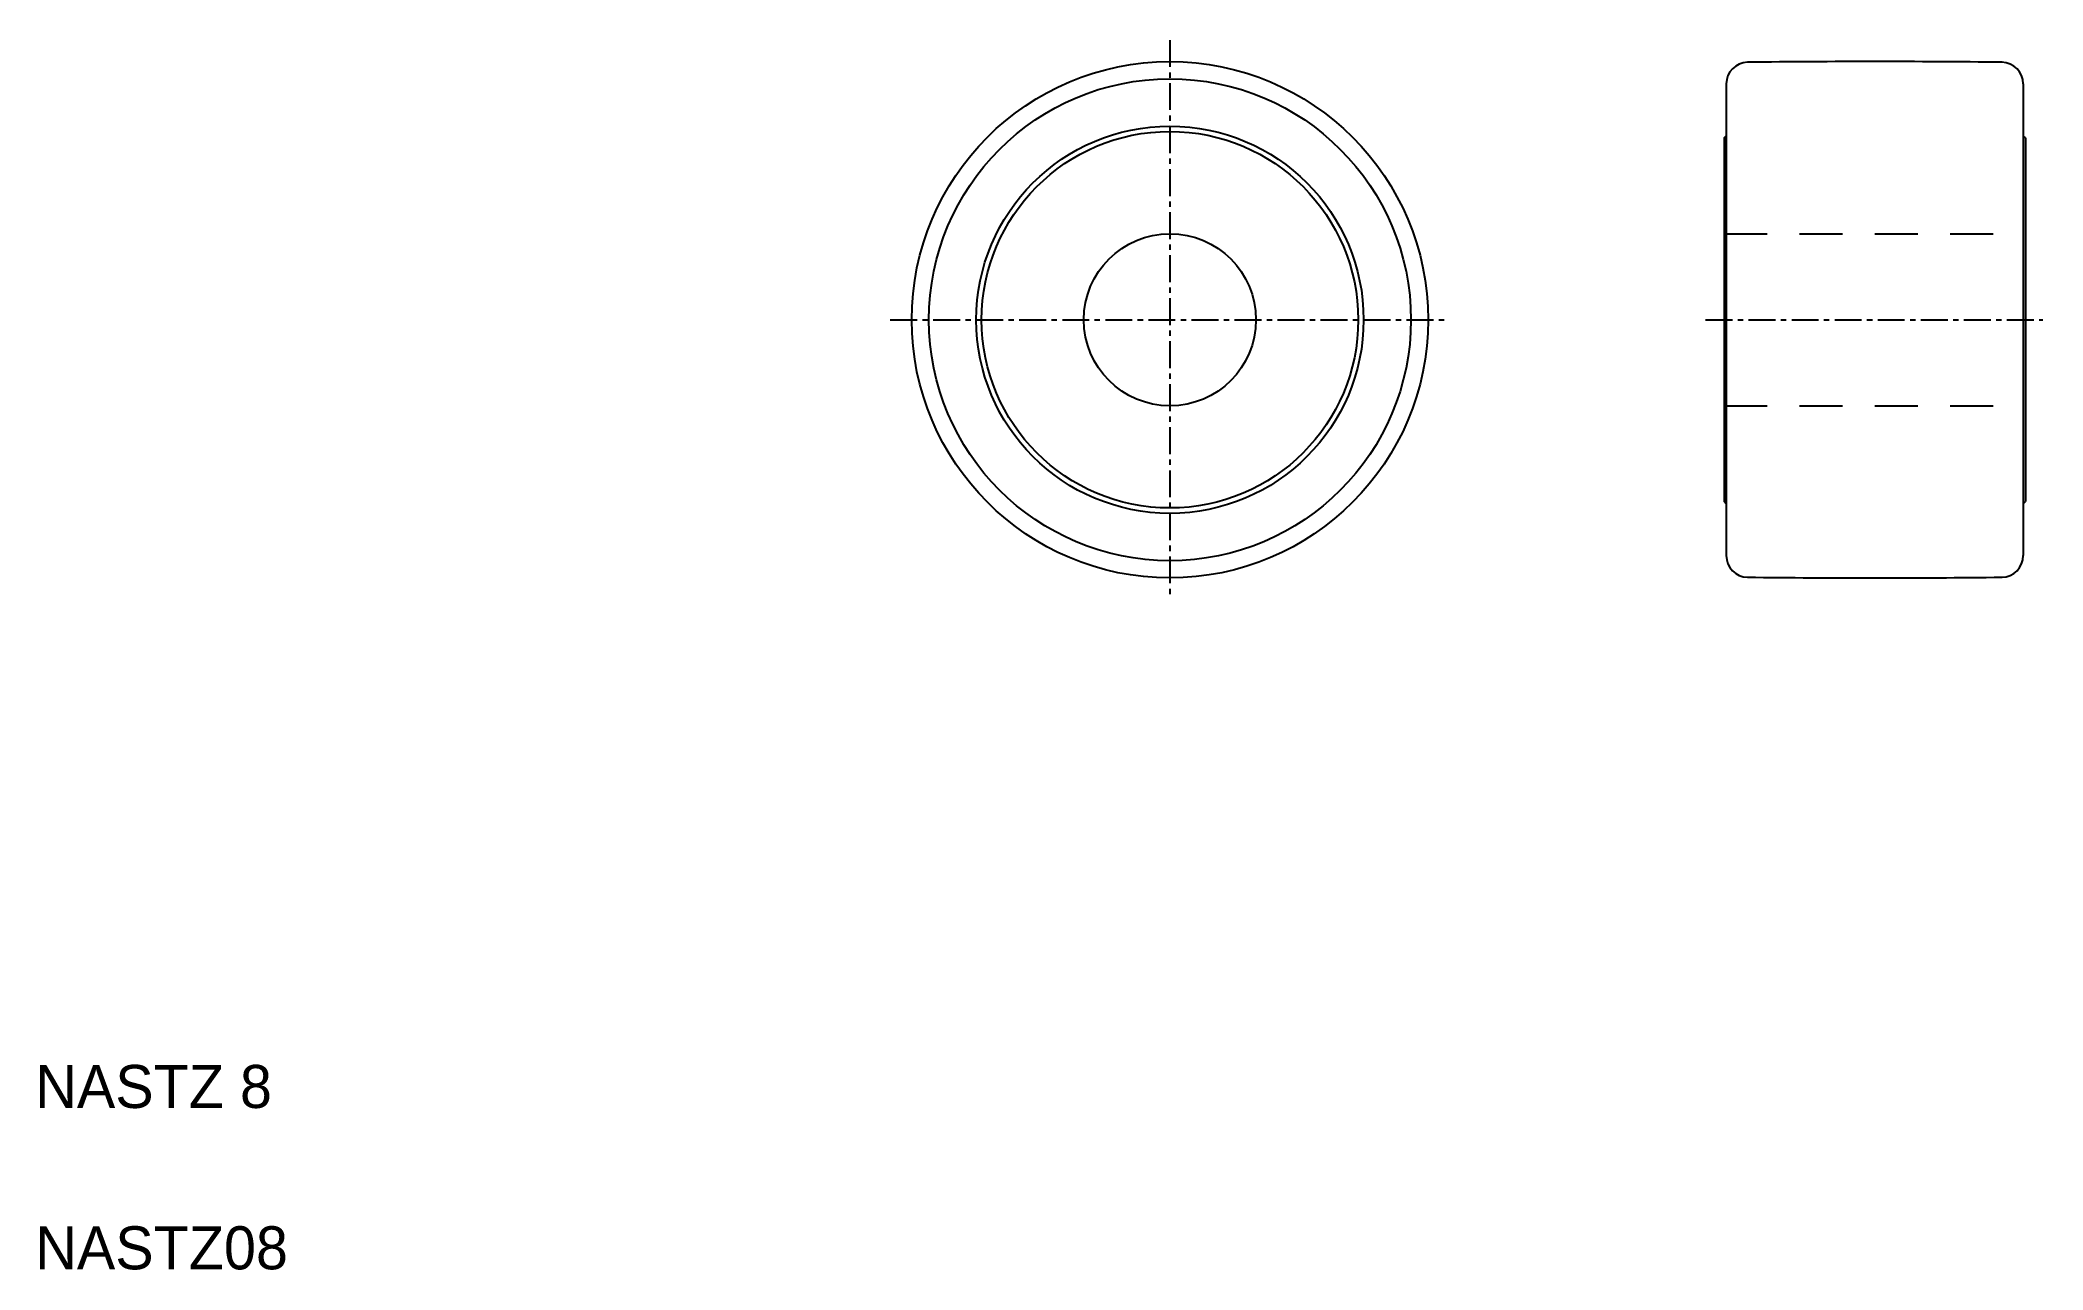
# Model space of a CAD drawing. Extents: x 112.5 to 205.6, y 81.9 to 139.1.
import ezdxf

# ---------------------------------------------------------------- set-up
doc = ezdxf.new("R2010")
doc.units = 0
doc.linetypes.add('CENTER', pattern=[2, 1.25, -0.25, 0.25, -0.25])
doc.linetypes.add('DASHED', pattern=[3.5, 2, -1.5])
doc.layers.get('0').update_dxf_attribs({"linetype": 'CONTINUOUS'})
doc.layers.add('CENTER', color=1, linetype='CENTER')

msp = doc.modelspace()

# ---------------------------------------------------------------- linework, layer by layer
at = {"color": 7, "linetype": 'CONTINUOUS'}
for p, q in [((190.859, 137.042), (190.859, 115.111)), ((204.659, 137.042), (204.659, 115.111)), ((190.759, 134.526), (190.859, 134.626)), ((190.759, 134.526), (190.759, 117.627)), ((204.759, 134.526), (204.659, 134.626)), ((204.759, 134.526), (204.759, 117.627)), ((190.858, 131.559), (190.858, 131.559)), ((204.66, 131.559), (204.66, 131.559)), ((190.859, 117.527), (190.759, 117.627)), ((204.659, 117.527), (204.759, 117.627))]:
    msp.add_line(p, q, dxfattribs=at)
at = {"color": 3, "linetype": 'DASHED'}
for p, q in [((190.76, 130.076), (204.76, 130.076)), ((190.76, 122.076), (204.76, 122.076))]:
    msp.add_line(p, q, dxfattribs=at)
at = {"color": 7, "linetype": 'CONTINUOUS'}
for radius in [12, 11.2, 9, 8.75, 4]:
    msp.add_circle((165, 126.076), radius, dxfattribs=at)
for centre, radius, start, end in [((191.859, 137.042), 1, 90.67443, 180.0058), ((197.76, -361.924), 500, 89.32254, 90.67767), ((203.659, 137.042), 1, 359.9942, 89.32557), ((191.859, 115.111), 1, 179.99909, 269.32232), ((203.659, 115.111), 1, 270.67768, 0.00091), ((197.76, 614.076), 500, 269.32256, 270.67746)]:
    msp.add_arc(centre, radius, start, end, dxfattribs=at)
at = {"layer": 'CENTER', "color": 1, "linetype": 'CENTER'}
for p, q in [((165, 139.076), (165, 113.076)), ((152, 126.076), (178, 126.076)), ((189.896, 126.076), (205.574, 126.076))]:
    msp.add_line(p, q, dxfattribs=at)

# ---------------------------------------------------------------- texts
at = {"color": 7, "linetype": 'CONTINUOUS'}
for s, p in [('NASTZ 8', (112.269, 89.438)), ('NASTZ08', (112.269, 81.938))]:
    msp.add_text(s, height=2, dxfattribs=at).set_placement(p)

doc.saveas('drawing.dxf')
